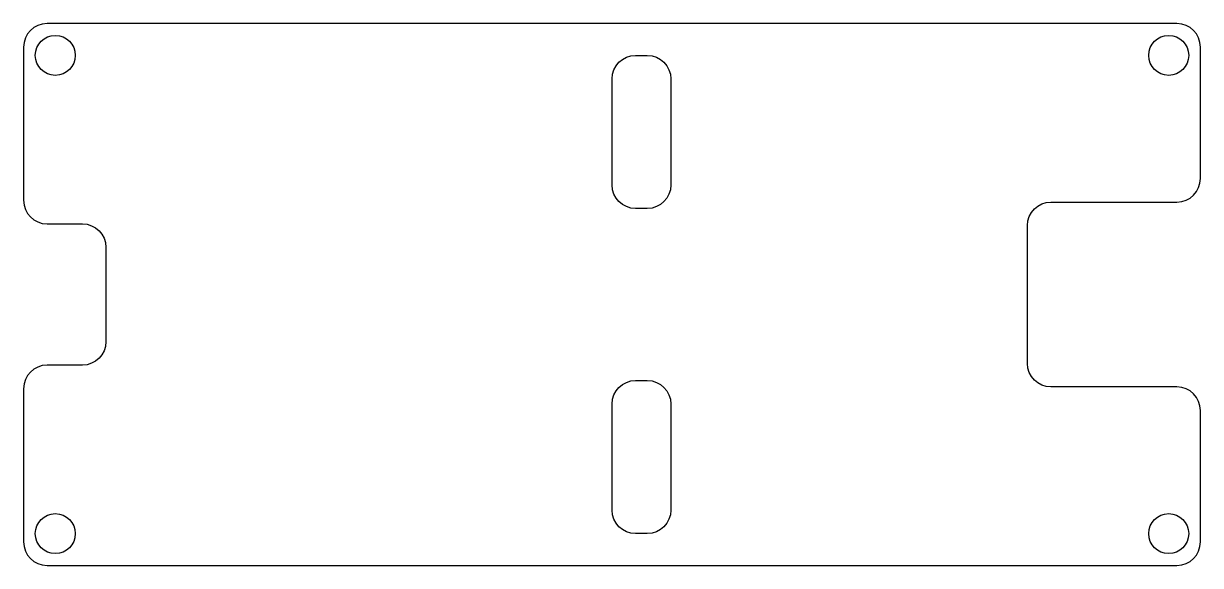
# Model space of a CAD drawing. Header units: millimetres. Extents: x -50 to 50, y -23 to 23.
import ezdxf

# ---------------------------------------------------------------- set-up
doc = ezdxf.new("R2010")
doc.units = ezdxf.units.MM
doc.layers.get('0').update_dxf_attribs({"linetype": 'CONTINUOUS'})

msp = doc.modelspace()

# ---------------------------------------------------------------- linework, layer by layer
for points in [[(48, 7.85, 0.41421), (50, 9.85), (50, 21, 0.41421), (48, 23), (-48, 23, 0.41421), (-50, 21), (-50, 8, 0.41421), (-48, 6), (-45, 6, -0.41421), (-43, 4), (-43, -4, -0.41421), (-45, -6), (-48, -6, 0.41421), (-50, -8), (-50, -21, 0.41421), (-48, -23), (48, -23, 0.41421), (50, -21), (50, -9.85, 0.41421), (48, -7.85), (37.3, -7.85, -0.41421), (35.3, -5.85), (35.3, 5.85, -0.41421), (37.3, 7.85)], [(3, 7.3), (2, 7.3, -0.41421), (0, 9.3), (0, 18.3, -0.41421), (2, 20.3), (3, 20.3, -0.41421), (5, 18.3), (5, 9.3, -0.41421)], [(2, -7.3), (3, -7.3, -0.41421), (5, -9.3), (5, -18.3, -0.41421), (3, -20.3), (2, -20.3, -0.41421), (0, -18.3), (0, -9.3, -0.41421)]]:
    msp.add_lwpolyline(points, format="xyb", close=True)
for centre in [(-47.3, 20.3), (47.3, 20.3), (-47.3, -20.3), (47.3, -20.3)]:
    msp.add_circle(centre, 1.7)

doc.saveas('drawing.dxf')
